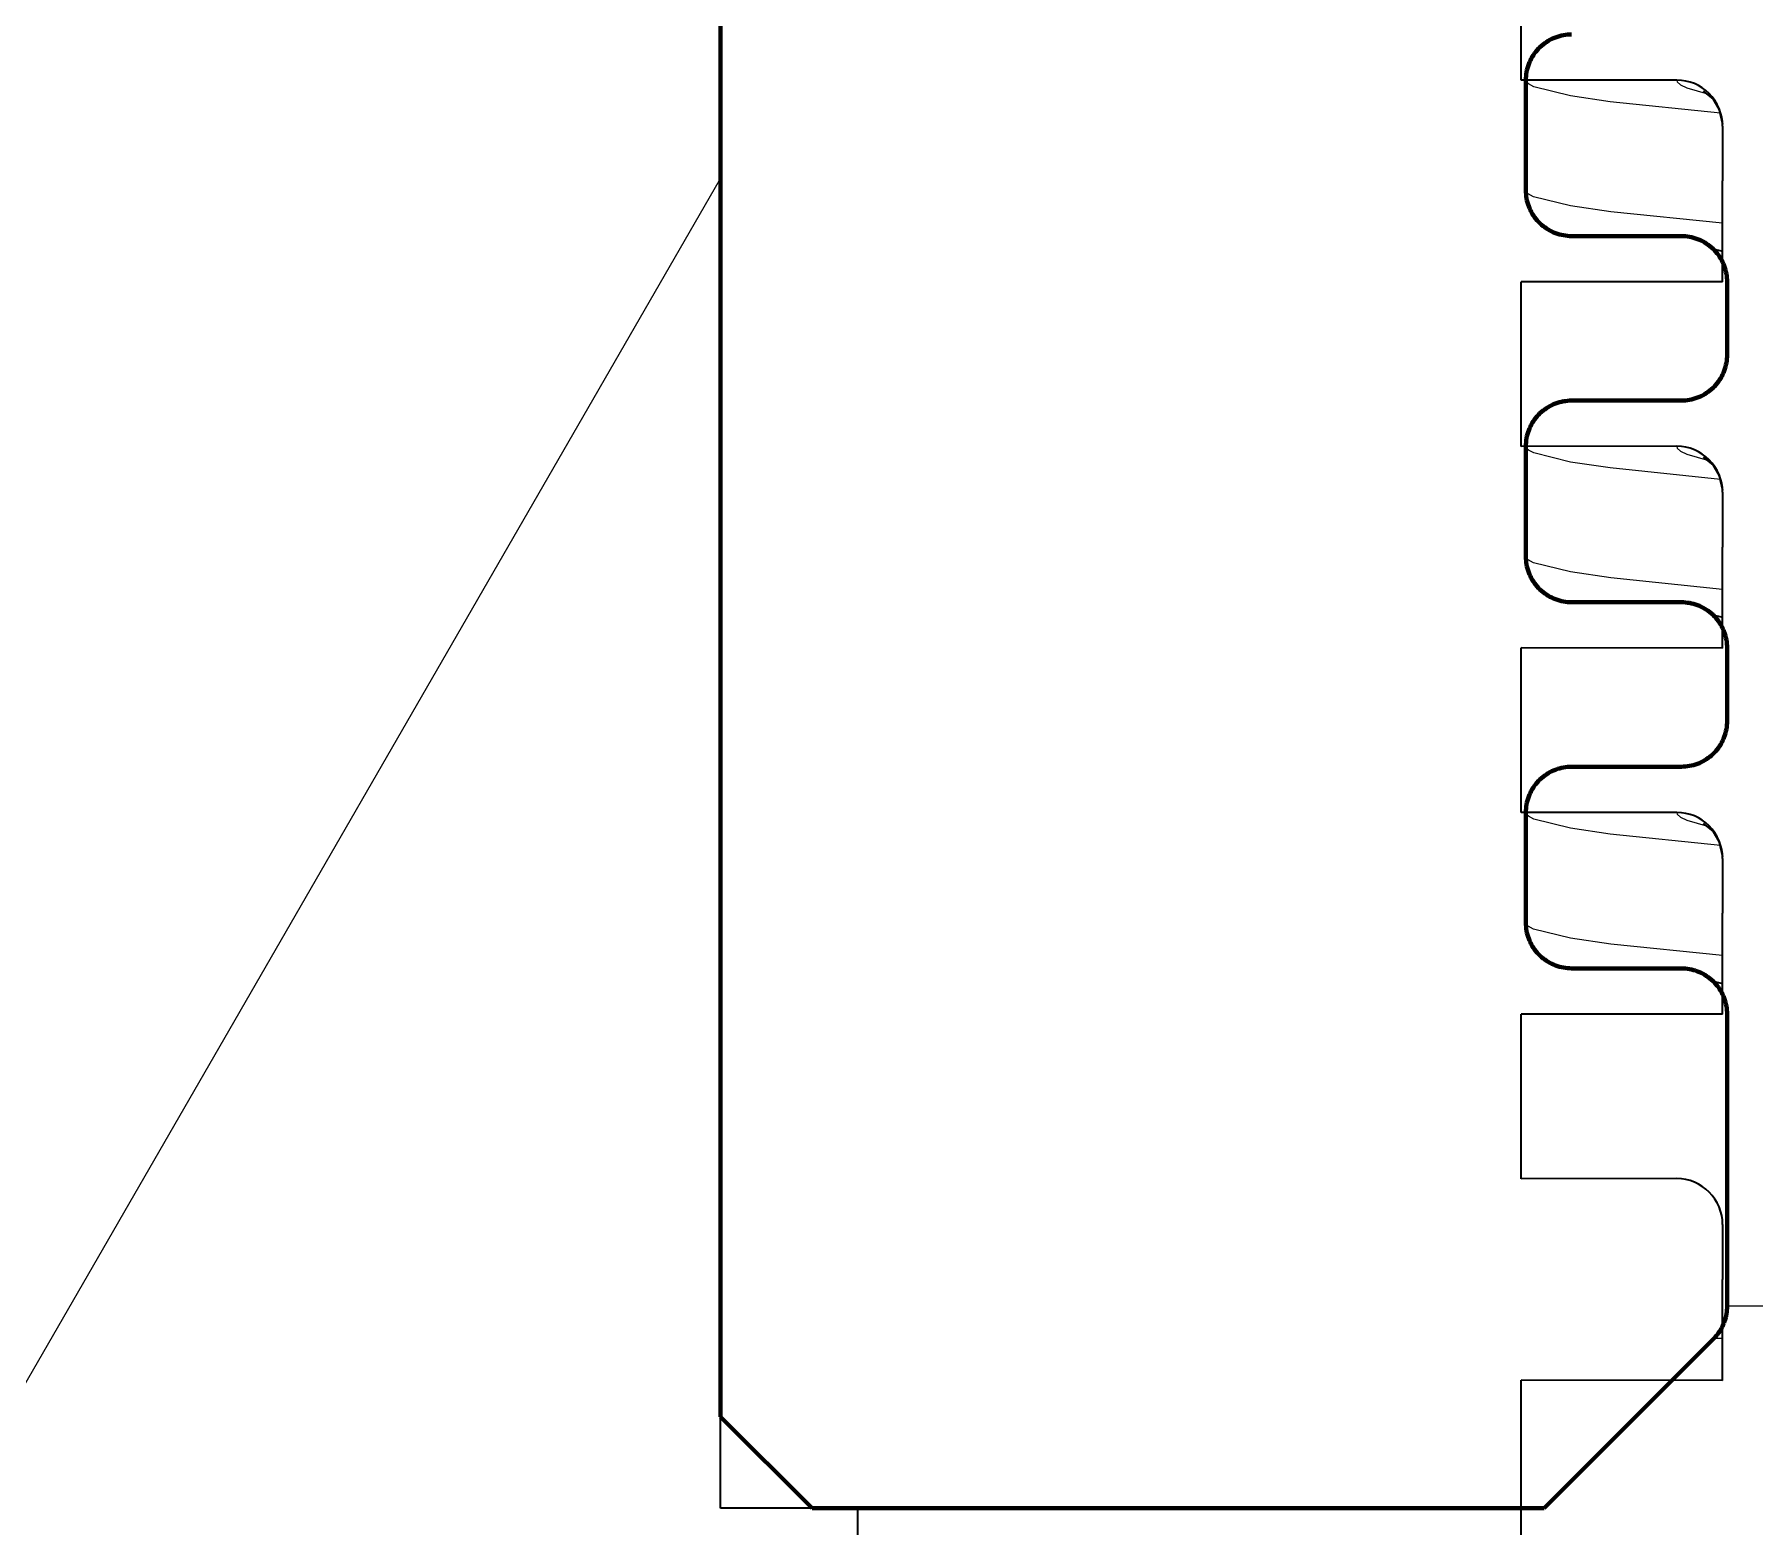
# Model space of a CAD drawing. Extents: x 0 to 420, y 0 to 297.
# Drawn here: x 160.683 to 164.443, y 242.961 to 246.221 of the extents above; entities that cross this region are included whole.
import ezdxf

# ---------------------------------------------------------------- set-up
doc = ezdxf.new("R2010")
doc.units = 0

msp = doc.modelspace()

# ---------------------------------------------------------------- linework, layer by layer
at = {"color": 7, "lineweight": 35, "ltscale": 0.145}
msp.add_line((162.1834, 243.001), (162.1834, 248.801), dxfattribs=at)
at = {"color": 7, "lineweight": 35, "ltscale": 0.135}
msp.add_line((162.1834, 243.201), (162.1834, 248.601), dxfattribs=at)
at = {"color": 7, "lineweight": 140, "ltscale": 0.135}
msp.add_line((162.1834, 243.201), (162.1834, 248.601), dxfattribs=at)
at = {"color": 7, "lineweight": 35, "ltscale": 0.008988}
for p, q in [((163.9334, 246.1212), (163.9334, 246.4807)), ((163.9334, 245.3212), (163.9334, 245.6807)), ((163.9334, 242.9212), (163.9334, 243.2807))]:
    msp.add_line(p, q, dxfattribs=at)
at = {"color": 7, "lineweight": 140, "ltscale": 0.000112291}
for p, q in [((163.9921, 246.207), (163.9883, 246.2046)), ((163.9883, 245.7973), (163.9921, 245.7949)), ((164.3348, 245.7664), (164.3386, 245.764)), ((163.9921, 245.407), (163.9883, 245.4046)), ((163.9883, 244.9973), (163.9921, 244.9949)), ((164.3348, 244.9664), (164.3386, 244.964)), ((164.3386, 244.6379), (164.3348, 244.6355)), ((163.9921, 244.607), (163.9883, 244.6046)), ((163.9883, 244.1973), (163.9921, 244.1949))]:
    msp.add_line(p, q, dxfattribs=at)
at = {"color": 7, "lineweight": 140, "ltscale": 0.000112233}
for p, q in [((163.996, 246.2092), (163.9921, 246.207)), ((163.9576, 246.1724), (163.9554, 246.1685)), ((163.9554, 245.8334), (163.9576, 245.8295)), ((164.3693, 245.7318), (164.3715, 245.7279)), ((164.3715, 245.474), (164.3693, 245.4701)), ((164.3348, 245.4355), (164.3309, 245.4333)), ((163.996, 245.4092), (163.9921, 245.407)), ((163.9576, 245.3724), (163.9554, 245.3685)), ((163.9554, 245.0334), (163.9576, 245.0295)), ((163.9921, 244.9949), (163.996, 244.9927)), ((164.3693, 244.9318), (164.3715, 244.9279)), ((164.3715, 244.674), (164.3693, 244.6701)), ((163.996, 244.6092), (163.9921, 244.607)), ((163.9576, 244.5724), (163.9554, 244.5685)), ((163.9554, 244.2334), (163.9576, 244.2295)), ((163.9921, 244.1949), (163.996, 244.1927)), ((164.3309, 244.1687), (164.3348, 244.1664)), ((164.3693, 244.1318), (164.3715, 244.1279))]:
    msp.add_line(p, q, dxfattribs=at)
at = {"color": 7, "lineweight": 140, "ltscale": 0.000111919}
for p, q in [((164, 246.2113), (163.996, 246.2092)), ((163.996, 245.7927), (164, 245.7906)), ((164, 245.4113), (163.996, 245.4092)), ((163.996, 244.9927), (164, 244.9907)), ((164, 244.6113), (163.996, 244.6092)), ((163.996, 244.1927), (164, 244.1907))]:
    msp.add_line(p, q, dxfattribs=at)
at = {"color": 7, "lineweight": 140, "ltscale": 0.000112328}
for p, q in [((164.0041, 246.2131), (164, 246.2113)), ((164, 245.7906), (164.0041, 245.7888)), ((164.3228, 245.7726), (164.3269, 245.7707)), ((164.3269, 245.4312), (164.3228, 245.4294)), ((164.0041, 245.4131), (164, 245.4113)), ((164, 244.9907), (164.0041, 244.9888)), ((164.3228, 244.9726), (164.3269, 244.9707)), ((164.3269, 244.6312), (164.3228, 244.6294)), ((164.0041, 244.6131), (164, 244.6113)), ((164, 244.1907), (164.0041, 244.1888)), ((164.3228, 244.1726), (164.3269, 244.1707))]:
    msp.add_line(p, q, dxfattribs=at)
at = {"color": 7, "lineweight": 140, "ltscale": 0.000112631}
for p, q in [((164.0083, 246.2148), (164.0041, 246.2131)), ((164.0041, 245.7888), (164.0083, 245.7871)), ((164.3459, 245.7588), (164.3493, 245.7559)), ((164.3754, 245.7198), (164.3771, 245.7156)), ((164.0083, 245.4148), (164.0041, 245.4131)), ((164.0041, 244.9888), (164.0083, 244.9871)), ((164.0083, 244.6148), (164.0041, 244.6131)), ((164.0041, 244.1888), (164.0083, 244.1871))]:
    msp.add_line(p, q, dxfattribs=at)
at = {"color": 7, "lineweight": 140, "ltscale": 0.000111959}
for p, q in [((164.0125, 246.2163), (164.0083, 246.2148)), ((164.0083, 245.7871), (164.0125, 245.7856)), ((164.3771, 245.7156), (164.3786, 245.7114)), ((164.0125, 245.4163), (164.0083, 245.4148)), ((164.0083, 244.1871), (164.0125, 244.1856))]:
    msp.add_line(p, q, dxfattribs=at)
at = {"color": 7, "lineweight": 140, "ltscale": 0.000112355}
for p, q in [((164.0168, 246.2176), (164.0125, 246.2163)), ((163.9483, 246.152), (163.947, 246.1477)), ((164.0125, 245.7856), (164.0168, 245.7843)), ((164.0168, 245.4176), (164.0125, 245.4163)), ((164.3144, 245.4262), (164.3101, 245.4249)), ((163.9483, 245.352), (163.947, 245.3477)), ((164.3101, 244.977), (164.3144, 244.9757)), ((164.3144, 244.6262), (164.3101, 244.6249)), ((163.947, 244.2542), (163.9483, 244.2499)), ((164.0125, 244.1856), (164.0168, 244.1843)), ((164.3101, 244.177), (164.3144, 244.1757))]:
    msp.add_line(p, q, dxfattribs=at)
at = {"color": 7, "lineweight": 140, "ltscale": 0.000112504}
for p, q in [((164.0211, 246.2187), (164.0168, 246.2176)), ((164.0168, 245.7843), (164.0211, 245.7832))]:
    msp.add_line(p, q, dxfattribs=at)
at = {"color": 7, "lineweight": 140, "ltscale": 0.000112222}
msp.add_line((164.0255, 246.2196), (164.0211, 246.2187), dxfattribs=at)
at = {"color": 7, "lineweight": 140, "ltscale": 0.000112386}
for p, q in [((164.03, 246.2203), (164.0255, 246.2196)), ((163.981, 246.1993), (163.9776, 246.1964)), ((163.9846, 246.2021), (163.981, 246.1993)), ((163.945, 246.1389), (163.9443, 246.1345)), ((163.9776, 245.8055), (163.981, 245.8026)), ((163.981, 245.8026), (163.9846, 245.7999)), ((164.03, 245.4203), (164.0255, 245.4196)), ((164.3493, 245.4461), (164.3459, 245.4432)), ((163.9846, 245.4021), (163.981, 245.3993)), ((163.945, 245.3389), (163.9443, 245.3345)), ((163.9776, 245.0055), (163.981, 245.0026)), ((164.0255, 244.9823), (164.03, 244.9816)), ((164.3459, 244.9588), (164.3493, 244.9559)), ((164.3493, 244.6461), (164.3459, 244.6432)), ((163.981, 244.5993), (163.9776, 244.5965)), ((164.03, 244.6203), (164.0255, 244.6196)), ((163.9443, 244.2674), (163.945, 244.263)), ((163.981, 244.2026), (163.9846, 244.1999)), ((164.0255, 244.1823), (164.03, 244.1816)), ((164.3459, 244.1588), (164.3493, 244.1559))]:
    msp.add_line(p, q, dxfattribs=at)
at = {"color": 7, "lineweight": 140, "ltscale": 0.000112098}
for p, q in [((164.0344, 246.2208), (164.03, 246.2203)), ((163.9443, 246.1345), (163.9438, 246.1301)), ((164.3825, 245.6939), (164.383, 245.6895)), ((164.383, 245.5125), (164.3825, 245.508)), ((164.0344, 245.4208), (164.03, 245.4203)), ((163.9443, 245.3345), (163.9438, 245.33)), ((164.03, 244.9816), (164.0344, 244.9811)), ((164.3825, 244.8939), (164.383, 244.8895)), ((164.383, 244.7124), (164.3825, 244.708)), ((164.0344, 244.6208), (164.03, 244.6203)), ((163.9438, 244.2719), (163.9443, 244.2674)), ((164.03, 244.1816), (164.0344, 244.1811)), ((164.3825, 244.0939), (164.383, 244.0895))]:
    msp.add_line(p, q, dxfattribs=at)
at = {"color": 7, "lineweight": 140, "ltscale": 0.000112411}
for p, q in [((164.0389, 246.2211), (164.0344, 246.2208)), ((163.9599, 246.1762), (163.9576, 246.1724)), ((163.9438, 246.1301), (163.9435, 246.1256)), ((164.0344, 245.7811), (164.0389, 245.7808)), ((164.288, 245.7805), (164.2924, 245.7802)), ((164.383, 245.6895), (164.3833, 245.685)), ((164.3833, 245.5169), (164.383, 245.5125)), ((164.3693, 245.4701), (164.3669, 245.4663)), ((164.0389, 245.4211), (164.0344, 245.4208)), ((164.2924, 245.4217), (164.288, 245.4214)), ((163.9599, 245.3762), (163.9576, 245.3724)), ((163.9438, 245.33), (163.9435, 245.3256)), ((163.9576, 245.0295), (163.9599, 245.0257)), ((164.0344, 244.9811), (164.0389, 244.9808)), ((164.288, 244.9806), (164.2924, 244.9803)), ((164.383, 244.8895), (164.3833, 244.885)), ((164.3833, 244.7169), (164.383, 244.7124)), ((164.0389, 244.6211), (164.0344, 244.6208)), ((164.2924, 244.6217), (164.288, 244.6214)), ((163.9599, 244.5762), (163.9576, 244.5724)), ((163.9435, 244.2764), (163.9438, 244.2719)), ((163.9576, 244.2295), (163.9599, 244.2257)), ((164.0344, 244.1811), (164.0389, 244.1808)), ((164.288, 244.1806), (164.2924, 244.1803)), ((164.3669, 244.1356), (164.3693, 244.1318)), ((164.383, 244.0895), (164.3833, 244.085))]:
    msp.add_line(p, q, dxfattribs=at)
at = {"color": 7, "lineweight": 140, "ltscale": 0.000112184}
for p, q in [((164.0434, 246.2212), (164.0389, 246.2211)), ((164.0389, 245.7808), (164.0434, 245.7807)), ((164.2835, 245.7807), (164.288, 245.7805)), ((164.0434, 245.4212), (164.0389, 245.4211)), ((164.288, 245.4214), (164.2835, 245.4213)), ((164.0389, 244.9808), (164.0434, 244.9807)), ((164.0434, 244.6212), (164.0389, 244.6211)), ((164.0389, 244.1808), (164.0434, 244.1807)), ((164.2835, 244.1807), (164.288, 244.1806))]:
    msp.add_line(p, q, dxfattribs=at)
at = {"color": 7, "lineweight": 140, "ltscale": 0.000112258}
for p, q in [((163.9554, 246.1685), (163.9533, 246.1645)), ((163.9533, 245.8374), (163.9554, 245.8334)), ((164.3269, 245.7707), (164.3309, 245.7687)), ((164.3309, 245.4333), (164.3269, 245.4312)), ((163.9554, 245.3685), (163.9533, 245.3645)), ((163.9533, 245.0374), (163.9554, 245.0334)), ((164.3269, 244.9707), (164.3309, 244.9687)), ((164.3309, 244.6333), (164.3269, 244.6312)), ((163.9554, 244.5685), (163.9533, 244.5645)), ((163.9533, 244.2374), (163.9554, 244.2334)), ((164.3269, 244.1707), (164.3309, 244.1687))]:
    msp.add_line(p, q, dxfattribs=at)
at = {"color": 7, "lineweight": 140, "ltscale": 0.000111849}
for p, q in [((163.9625, 246.1799), (163.9599, 246.1762)), ((163.9625, 245.3799), (163.9599, 245.3762)), ((163.9599, 244.2257), (163.9625, 244.222))]:
    msp.add_line(p, q, dxfattribs=at)
at = {"color": 7, "lineweight": 140, "ltscale": 0.000112459}
for p, q in [((163.9652, 246.1835), (163.9625, 246.1799)), ((164.3617, 245.7429), (164.3644, 245.7393)), ((163.9652, 245.3835), (163.9625, 245.3799)), ((164.3617, 244.9429), (164.3644, 244.9393)), ((164.3644, 244.6626), (164.3617, 244.659)), ((163.9625, 244.222), (163.9652, 244.2185))]:
    msp.add_line(p, q, dxfattribs=at)
at = {"color": 7, "lineweight": 140, "ltscale": 0.000112142}
for p, q in [((163.9681, 246.1869), (163.9652, 246.1835)), ((164.3588, 245.7463), (164.3617, 245.7429)), ((164.3617, 245.459), (164.3588, 245.4556)), ((163.9681, 245.3869), (163.9652, 245.3835)), ((163.981, 245.3993), (163.9776, 245.3965)), ((163.9652, 245.0185), (163.9681, 245.015)), ((164.3588, 244.9463), (164.3617, 244.9429)), ((164.3617, 244.659), (164.3588, 244.6556)), ((163.9681, 244.5869), (163.9652, 244.5835)), ((163.9652, 244.2185), (163.9681, 244.215)), ((163.9776, 244.2055), (163.981, 244.2026)), ((164.3588, 244.1463), (164.3617, 244.1429))]:
    msp.add_line(p, q, dxfattribs=at)
at = {"color": 7, "lineweight": 140, "ltscale": 0.000112317}
for p, q in [((163.9711, 246.1902), (163.9681, 246.1869)), ((163.9681, 245.815), (163.9711, 245.8117)), ((163.9743, 245.8085), (163.9776, 245.8055)), ((164.3526, 245.4491), (164.3493, 245.4461)), ((163.9711, 245.3902), (163.9681, 245.3869)), ((163.9776, 245.3965), (163.9743, 245.3934)), ((163.9743, 245.0085), (163.9776, 245.0055)), ((164.3493, 244.9559), (164.3526, 244.9528)), ((164.3526, 244.6491), (164.3493, 244.6461)), ((163.9776, 244.5965), (163.9743, 244.5934)), ((163.9681, 244.215), (163.9711, 244.2117)), ((163.9743, 244.2085), (163.9776, 244.2055)), ((164.3493, 244.1559), (164.3526, 244.1528))]:
    msp.add_line(p, q, dxfattribs=at)
at = {"color": 7, "lineweight": 140, "ltscale": 0.000112213}
for p, q in [((163.9743, 246.1934), (163.9711, 246.1902)), ((163.9743, 245.3934), (163.9711, 245.3902)), ((163.9711, 244.2117), (163.9743, 244.2085))]:
    msp.add_line(p, q, dxfattribs=at)
at = {"color": 7, "lineweight": 140, "ltscale": 0.000112059}
for p, q in [((163.9776, 246.1964), (163.9743, 246.1934)), ((164.3493, 245.7559), (164.3526, 245.7528)), ((164.3558, 245.7496), (164.3588, 245.7463)), ((164.3558, 244.9496), (164.3588, 244.9463)), ((164.3588, 244.6556), (164.3558, 244.6523))]:
    msp.add_line(p, q, dxfattribs=at)
at = {"color": 7, "lineweight": 140, "ltscale": 0.00011238}
for p, q in [((163.9883, 246.2046), (163.9846, 246.2021)), ((164.3386, 245.764), (164.3423, 245.7615)), ((163.9883, 245.4046), (163.9846, 245.4021)), ((163.9846, 244.9999), (163.9883, 244.9973)), ((163.9883, 244.6046), (163.9846, 244.6021)), ((163.9846, 244.1999), (163.9883, 244.1973))]:
    msp.add_line(p, q, dxfattribs=at)
at = {"color": 7, "lineweight": 140, "ltscale": 0.000112145}
for p, q in [((163.9459, 246.1433), (163.945, 246.1389)), ((164.0211, 245.7832), (164.0255, 245.7823)), ((164.3809, 245.7028), (164.3818, 245.6984)), ((164.3818, 245.5036), (164.3809, 245.4992)), ((164.0255, 245.4196), (164.0211, 245.4187)), ((163.9459, 245.3433), (163.945, 245.3389)), ((163.945, 245.063), (163.9459, 245.0586)), ((164.0211, 244.9832), (164.0255, 244.9823)), ((164.3809, 244.9028), (164.3818, 244.8984)), ((164.3818, 244.7036), (164.3809, 244.6992)), ((164.0255, 244.6196), (164.0211, 244.6187)), ((163.9459, 244.5433), (163.945, 244.5389)), ((163.945, 244.263), (163.9459, 244.2586)), ((164.0211, 244.1832), (164.0255, 244.1823)), ((164.3809, 244.1028), (164.3818, 244.0984))]:
    msp.add_line(p, q, dxfattribs=at)
at = {"color": 7, "lineweight": 140, "ltscale": 0.000112042}
for p, q in [((163.947, 246.1477), (163.9459, 246.1433)), ((163.9459, 245.8586), (163.947, 245.8542)), ((164.3799, 245.7071), (164.3809, 245.7028)), ((163.947, 245.3477), (163.9459, 245.3433)), ((164.3799, 244.9071), (164.3809, 244.9028)), ((164.3809, 244.6992), (164.3799, 244.6948)), ((163.9459, 244.2586), (163.947, 244.2542))]:
    msp.add_line(p, q, dxfattribs=at)
at = {"color": 7, "lineweight": 140, "ltscale": 0.000112319}
for p, q in [((163.9498, 246.1562), (163.9483, 246.152)), ((163.9483, 245.8499), (163.9498, 245.8457)), ((164.3144, 245.7757), (164.3186, 245.7742)), ((164.3786, 245.4905), (164.3771, 245.4863)), ((163.9498, 245.3562), (163.9483, 245.352)), ((163.9483, 245.0499), (163.9498, 245.0457)), ((164.3771, 244.9156), (164.3786, 244.9114)), ((164.3786, 244.6905), (164.3771, 244.6863)), ((163.9498, 244.5562), (163.9483, 244.552)), ((163.9483, 244.2499), (163.9498, 244.2457)), ((164.3771, 244.1156), (164.3786, 244.1114))]:
    msp.add_line(p, q, dxfattribs=at)
at = {"color": 7, "lineweight": 140, "ltscale": 0.000112135}
for p, q in [((163.9515, 246.1604), (163.9498, 246.1562)), ((164.3058, 245.7781), (164.3101, 245.777)), ((164.3101, 245.4249), (164.3058, 245.4238)), ((163.9515, 245.3604), (163.9498, 245.3562)), ((163.9498, 245.0457), (163.9515, 245.0415)), ((164.3058, 244.9781), (164.3101, 244.977)), ((164.3101, 244.6249), (164.3058, 244.6238)), ((163.9515, 244.5604), (163.9498, 244.5562)), ((163.9498, 244.2457), (163.9515, 244.2415)), ((164.3058, 244.1781), (164.3101, 244.177))]:
    msp.add_line(p, q, dxfattribs=at)
at = {"color": 7, "lineweight": 140, "ltscale": 0.000112171}
for p, q in [((163.9533, 246.1645), (163.9515, 246.1604)), ((163.9515, 245.8415), (163.9533, 245.8374)), ((164.3736, 245.7239), (164.3754, 245.7198)), ((164.3754, 245.4821), (164.3736, 245.478)), ((163.9533, 245.3645), (163.9515, 245.3604)), ((163.9515, 245.0415), (163.9533, 245.0374)), ((164.3736, 244.9239), (164.3754, 244.9198)), ((164.3754, 244.6821), (164.3736, 244.678)), ((163.9533, 244.5645), (163.9515, 244.5604)), ((163.9515, 244.2415), (163.9533, 244.2374)), ((164.3736, 244.1239), (164.3754, 244.1198))]:
    msp.add_line(p, q, dxfattribs=at)
at = {"color": 7, "lineweight": 35, "ltscale": 0.0085}
for p, q in [((164.2734, 246.1213), (163.9334, 246.1212)), ((164.2734, 245.3213), (163.9334, 245.3212)), ((164.2734, 244.5213), (163.9334, 244.5212)), ((164.2734, 243.7213), (163.9334, 243.7212))]:
    msp.add_line(p, q, dxfattribs=at)
at = {"color": 7, "lineweight": 140, "ltscale": 0.000111794}
for p, q in [((163.9435, 246.1256), (163.9434, 246.1211)), ((164.3834, 245.5214), (164.3833, 245.5169)), ((163.9435, 245.3256), (163.9434, 245.3211)), ((164.3833, 244.885), (164.3834, 244.8805)), ((164.3834, 244.7214), (164.3833, 244.7169)), ((163.9434, 244.2808), (163.9435, 244.2764)), ((164.3833, 244.085), (164.3834, 244.0805))]:
    msp.add_line(p, q, dxfattribs=at)
at = {"color": 7, "lineweight": 35, "ltscale": 0.003003}
for p, q in [((163.9434, 246.1211), (163.9434, 246.001)), ((163.9434, 245.8808), (163.9434, 246.001)), ((163.9434, 245.3211), (163.9434, 245.201)), ((163.9434, 245.0808), (163.9434, 245.201)), ((163.9434, 244.5211), (163.9434, 244.401)), ((163.9434, 244.2808), (163.9434, 244.401))]:
    msp.add_line(p, q, dxfattribs=at)
at = {"color": 7, "lineweight": 13, "ltscale": 8.01086e-06}
for p, q in [((163.9434, 246.1208), (163.9434, 246.1211)), ((163.9434, 245.3208), (163.9434, 245.3211))]:
    msp.add_line(p, q, dxfattribs=at)
at = {"color": 7, "lineweight": 140, "ltscale": 0.000429153}
for p, q in [((163.9434, 246.1211), (163.9434, 246.1039)), ((163.9434, 246.1039), (163.9434, 246.0868)), ((163.9434, 246.0696), (163.9434, 246.0524)), ((163.9434, 246.0524), (163.9434, 246.0353)), ((163.9434, 246.0181), (163.9434, 246.001)), ((163.9434, 246.001), (163.9434, 245.9838)), ((163.9434, 245.9666), (163.9434, 245.9495)), ((163.9434, 245.9323), (163.9434, 245.9152)), ((163.9434, 245.898), (163.9434, 245.8808)), ((163.9434, 245.3211), (163.9434, 245.3039)), ((163.9434, 245.2868), (163.9434, 245.2696)), ((163.9434, 245.2696), (163.9434, 245.2524)), ((163.9434, 245.2353), (163.9434, 245.2181)), ((163.9434, 245.2181), (163.9434, 245.201)), ((163.9434, 245.1838), (163.9434, 245.1666)), ((163.9434, 245.1666), (163.9434, 245.1495)), ((163.9434, 245.1323), (163.9434, 245.1152)), ((163.9434, 245.098), (163.9434, 245.0808)), ((163.9434, 244.5211), (163.9434, 244.5039)), ((163.9434, 244.4868), (163.9434, 244.4696)), ((163.9434, 244.4525), (163.9434, 244.4353)), ((163.9434, 244.4353), (163.9434, 244.4181)), ((163.9434, 244.401), (163.9434, 244.3838)), ((163.9434, 244.3838), (163.9434, 244.3666)), ((163.9434, 244.3495), (163.9434, 244.3323)), ((163.9434, 244.3323), (163.9434, 244.3152)), ((163.9434, 244.298), (163.9434, 244.2808))]:
    msp.add_line(p, q, dxfattribs=at)
at = {"color": 7, "lineweight": 13, "ltscale": 1.33569e-05}
for p, q in [((164.2734, 246.1213), (164.2734, 246.1207)), ((164.2734, 245.3213), (164.2734, 245.3207))]:
    msp.add_line(p, q, dxfattribs=at)
at = {"color": 7, "lineweight": 140, "ltscale": 0.000428772}
for p, q in [((163.9434, 246.0868), (163.9434, 246.0696)), ((163.9434, 246.0353), (163.9434, 246.0181)), ((163.9434, 245.9838), (163.9434, 245.9666)), ((163.9434, 245.9495), (163.9434, 245.9323)), ((163.9434, 245.9152), (163.9434, 245.898)), ((163.9434, 245.3039), (163.9434, 245.2868)), ((163.9434, 245.2524), (163.9434, 245.2353)), ((163.9434, 245.201), (163.9434, 245.1838)), ((163.9434, 245.1495), (163.9434, 245.1323)), ((163.9434, 245.1152), (163.9434, 245.098)), ((163.9434, 244.5039), (163.9434, 244.4868)), ((163.9434, 244.4696), (163.9434, 244.4525)), ((163.9434, 244.4181), (163.9434, 244.401)), ((163.9434, 244.3666), (163.9434, 244.3495)), ((163.9434, 244.3152), (163.9434, 244.298))]:
    msp.add_line(p, q, dxfattribs=at)
at = {"color": 7, "lineweight": 35, "ltscale": 1.64209e-05}
for p, q in [((164.3734, 246.0247), (164.3733, 246.0254)), ((164.3734, 244.4247), (164.3733, 244.4254))]:
    msp.add_line(p, q, dxfattribs=at)
at = {"color": 7, "lineweight": 35, "ltscale": 8.96584e-05}
for p, q in [((164.3734, 246.0211), (164.3734, 246.0247)), ((164.3734, 244.4211), (164.3734, 244.4247))]:
    msp.add_line(p, q, dxfattribs=at)
at = {"color": 7, "lineweight": 35, "ltscale": 0.003004}
for p, q in [((164.3734, 246.0211), (164.3734, 245.901)), ((164.3734, 245.2211), (164.3734, 245.101)), ((164.3734, 244.4211), (164.3734, 244.301)), ((164.3734, 243.6211), (164.3734, 243.501))]:
    msp.add_line(p, q, dxfattribs=at)
at = {"color": 7, "lineweight": 13, "ltscale": 0.126339}
msp.add_line((159.6567, 241.5302), (162.1834, 245.9067), dxfattribs=at)
at = {"color": 7, "lineweight": 140, "ltscale": 0.000112175}
for p, q in [((163.9434, 245.8808), (163.9435, 245.8764)), ((164.3833, 245.685), (164.3834, 245.6805)), ((163.9434, 245.0808), (163.9435, 245.0764)), ((164.2835, 244.9807), (164.288, 244.9806)), ((164.288, 244.6214), (164.2835, 244.6213)), ((163.9435, 244.5256), (163.9434, 244.5211))]:
    msp.add_line(p, q, dxfattribs=at)
at = {"color": 7, "lineweight": 140, "ltscale": 0.000112031}
for p, q in [((163.9435, 245.8764), (163.9438, 245.8719)), ((163.9435, 245.0764), (163.9438, 245.0719)), ((163.9438, 244.53), (163.9435, 244.5256))]:
    msp.add_line(p, q, dxfattribs=at)
at = {"color": 7, "lineweight": 140, "ltscale": 0.000112477}
for p, q in [((163.9438, 245.8719), (163.9443, 245.8674)), ((164.2924, 245.7802), (164.2969, 245.7797)), ((164.2969, 245.4222), (164.2924, 245.4217)), ((163.9438, 245.0719), (163.9443, 245.0674)), ((163.9443, 244.5345), (163.9438, 244.53)), ((164.2924, 244.1803), (164.2969, 244.1797))]:
    msp.add_line(p, q, dxfattribs=at)
at = {"color": 7, "lineweight": 140, "ltscale": 0.000112009}
for p, q in [((163.9443, 245.8674), (163.945, 245.863)), ((164.2969, 245.7797), (164.3013, 245.779)), ((164.3818, 245.6984), (164.3825, 245.6939)), ((164.3825, 245.508), (164.3818, 245.5036)), ((164.3013, 245.4229), (164.2969, 245.4222)), ((163.9443, 245.0674), (163.945, 245.063)), ((164.2969, 244.9797), (164.3013, 244.979)), ((164.3818, 244.8984), (164.3825, 244.8939)), ((164.3825, 244.708), (164.3818, 244.7036)), ((164.3013, 244.6229), (164.2969, 244.6222)), ((163.945, 244.5389), (163.9443, 244.5345)), ((164.2969, 244.1797), (164.3013, 244.179)), ((164.3818, 244.0984), (164.3825, 244.0939))]:
    msp.add_line(p, q, dxfattribs=at)
at = {"color": 7, "lineweight": 35, "ltscale": 0.005508}
for p, q in [((164.3734, 245.6806), (164.3734, 245.901)), ((164.3734, 244.8806), (164.3734, 245.101)), ((164.3734, 244.0806), (164.3734, 244.301)), ((164.3734, 243.2806), (164.3734, 243.501))]:
    msp.add_line(p, q, dxfattribs=at)
at = {"color": 7, "lineweight": 140, "ltscale": 0.000112519}
for p, q in [((163.945, 245.863), (163.9459, 245.8586)), ((164.3013, 245.779), (164.3058, 245.7781)), ((164.3013, 244.979), (164.3058, 244.9781)), ((164.3058, 244.6238), (164.3013, 244.6229))]:
    msp.add_line(p, q, dxfattribs=at)
at = {"color": 7, "lineweight": 140, "ltscale": 0.00011199}
for p, q in [((163.947, 245.8542), (163.9483, 245.8499)), ((163.947, 245.0542), (163.9483, 245.0499)), ((163.9483, 244.552), (163.947, 244.5477))]:
    msp.add_line(p, q, dxfattribs=at)
at = {"color": 7, "lineweight": 140, "ltscale": 0.00011249}
msp.add_line((163.9498, 245.8457), (163.9515, 245.8415), dxfattribs=at)
at = {"color": 7, "lineweight": 140, "ltscale": 0.000112088}
for p, q in [((163.9576, 245.8295), (163.9599, 245.8257)), ((164.3669, 245.7356), (164.3693, 245.7318)), ((164.3669, 244.9356), (164.3693, 244.9318)), ((164.3693, 244.6701), (164.3669, 244.6663))]:
    msp.add_line(p, q, dxfattribs=at)
at = {"color": 7, "lineweight": 140, "ltscale": 0.000112163}
for p, q in [((163.9599, 245.8257), (163.9625, 245.822)), ((163.9846, 245.7999), (163.9883, 245.7973)), ((164.3644, 245.7393), (164.3669, 245.7356)), ((164.3669, 245.4663), (164.3644, 245.4626)), ((164.3423, 245.4404), (164.3386, 245.4379)), ((163.9599, 245.0257), (163.9625, 245.022)), ((164.3386, 244.964), (164.3423, 244.9615)), ((164.3644, 244.9393), (164.3669, 244.9356)), ((164.3669, 244.6663), (164.3644, 244.6626)), ((164.3423, 244.6404), (164.3386, 244.6379)), ((163.9625, 244.5799), (163.9599, 244.5762)), ((164.3386, 244.164), (164.3423, 244.1615)), ((164.3644, 244.1393), (164.3669, 244.1356))]:
    msp.add_line(p, q, dxfattribs=at)
at = {"color": 7, "lineweight": 140, "ltscale": 0.000112155}
for p, q in [((163.9625, 245.822), (163.9652, 245.8185)), ((164.3644, 245.4626), (164.3617, 245.459)), ((163.9625, 245.022), (163.9652, 245.0185)), ((163.981, 245.0026), (163.9846, 244.9999)), ((163.9846, 244.6021), (163.981, 244.5993)), ((163.9652, 244.5835), (163.9625, 244.5799)), ((164.3617, 244.1429), (164.3644, 244.1393))]:
    msp.add_line(p, q, dxfattribs=at)
at = {"color": 7, "lineweight": 140, "ltscale": 0.000112435}
msp.add_line((163.9652, 245.8185), (163.9681, 245.815), dxfattribs=at)
at = {"color": 7, "lineweight": 140, "ltscale": 0.000111942}
for p, q in [((163.9711, 245.8117), (163.9743, 245.8085)), ((163.9711, 245.0117), (163.9743, 245.0085)), ((163.9743, 244.5934), (163.9711, 244.5902))]:
    msp.add_line(p, q, dxfattribs=at)
at = {"color": 7, "lineweight": 140, "ltscale": 0.000112422}
for p, q in [((163.9921, 245.7949), (163.996, 245.7927)), ((164.3309, 245.7687), (164.3348, 245.7664)), ((164.3309, 244.9687), (164.3348, 244.9664)), ((164.3348, 244.6355), (164.3309, 244.6333))]:
    msp.add_line(p, q, dxfattribs=at)
at = {"color": 7, "lineweight": 140, "ltscale": 0.000112446}
msp.add_line((164.0255, 245.7823), (164.03, 245.7816), dxfattribs=at)
at = {"color": 7, "lineweight": 140, "ltscale": 0.000112056}
msp.add_line((164.03, 245.7816), (164.0344, 245.7811), dxfattribs=at)
at = {"color": 7, "lineweight": 35, "ltscale": 0.006002}
for p, q in [((164.2835, 245.7807), (164.0434, 245.7807)), ((164.2835, 245.4213), (164.0434, 245.4212)), ((164.2835, 244.9807), (164.0434, 244.9807)), ((164.2835, 244.6213), (164.0434, 244.6212)), ((164.2835, 244.1807), (164.0434, 244.1807))]:
    msp.add_line(p, q, dxfattribs=at)
at = {"color": 7, "lineweight": 140, "ltscale": 0.001}
for p, q in [((164.0434, 245.7807), (164.0834, 245.7807)), ((164.0834, 245.7807), (164.1234, 245.7807)), ((164.1234, 245.7807), (164.1634, 245.7807)), ((164.1634, 245.7807), (164.2034, 245.7807)), ((164.2435, 245.7807), (164.2835, 245.7807)), ((164.0834, 245.4212), (164.0434, 245.4212)), ((164.1234, 245.4212), (164.0834, 245.4212)), ((164.1634, 245.4212), (164.1234, 245.4212)), ((164.2034, 245.4212), (164.1634, 245.4212)), ((164.2835, 245.4213), (164.2435, 245.4213)), ((164.0434, 244.9807), (164.0834, 244.9807)), ((164.0834, 244.9807), (164.1234, 244.9807)), ((164.1234, 244.9807), (164.1634, 244.9807)), ((164.1634, 244.9807), (164.2034, 244.9807)), ((164.2435, 244.9807), (164.2835, 244.9807)), ((164.0834, 244.6212), (164.0434, 244.6212)), ((164.1234, 244.6212), (164.0834, 244.6212)), ((164.1634, 244.6212), (164.1234, 244.6212)), ((164.2034, 244.6212), (164.1634, 244.6212)), ((164.2835, 244.6213), (164.2435, 244.6213)), ((164.0434, 244.1807), (164.0834, 244.1807)), ((164.0834, 244.1807), (164.1234, 244.1807)), ((164.1234, 244.1807), (164.1634, 244.1807)), ((164.1634, 244.1807), (164.2034, 244.1807)), ((164.2435, 244.1807), (164.2835, 244.1807))]:
    msp.add_line(p, q, dxfattribs=at)
at = {"color": 7, "lineweight": 140, "ltscale": 0.001001}
for p, q in [((164.2034, 245.7807), (164.2435, 245.7807)), ((164.2435, 245.4213), (164.2034, 245.4212)), ((164.2034, 244.9807), (164.2435, 244.9807)), ((164.2435, 244.6213), (164.2034, 244.6212)), ((164.2034, 244.1807), (164.2435, 244.1807))]:
    msp.add_line(p, q, dxfattribs=at)
at = {"color": 7, "lineweight": 140, "ltscale": 0.000112466}
msp.add_line((164.3101, 245.777), (164.3144, 245.7757), dxfattribs=at)
at = {"color": 7, "lineweight": 140, "ltscale": 0.000112277}
for p, q in [((164.3186, 245.7742), (164.3228, 245.7726)), ((164.3771, 245.4863), (164.3754, 245.4821)), ((164.3228, 245.4294), (164.3186, 245.4277)), ((164.3186, 244.9742), (164.3228, 244.9726)), ((164.3754, 244.9198), (164.3771, 244.9156)), ((164.3771, 244.6863), (164.3754, 244.6821)), ((164.3228, 244.6294), (164.3186, 244.6277)), ((164.3186, 244.1742), (164.3228, 244.1726)), ((164.3754, 244.1198), (164.3771, 244.1156))]:
    msp.add_line(p, q, dxfattribs=at)
at = {"color": 7, "lineweight": 140, "ltscale": 0.000111851}
msp.add_line((164.3423, 245.7615), (164.3459, 245.7588), dxfattribs=at)
at = {"color": 7, "lineweight": 35, "ltscale": 0.000542352}
msp.add_line((164.3525, 245.7529), (164.3736, 245.7477), dxfattribs=at)
at = {"color": 7, "lineweight": 140, "ltscale": 0.000112482}
for p, q in [((164.3526, 245.7528), (164.3558, 245.7496)), ((164.3526, 244.9528), (164.3558, 244.9496)), ((164.3558, 244.6523), (164.3526, 244.6491))]:
    msp.add_line(p, q, dxfattribs=at)
at = {"color": 7, "lineweight": 140, "ltscale": 0.000112085}
for p, q in [((164.3715, 245.7279), (164.3736, 245.7239)), ((164.3736, 245.478), (164.3715, 245.474)), ((164.0083, 244.9871), (164.0125, 244.9856)), ((164.3715, 244.9279), (164.3736, 244.9239)), ((164.3736, 244.678), (164.3715, 244.674)), ((164.0125, 244.6163), (164.0083, 244.6148)), ((164.3715, 244.1279), (164.3736, 244.1239))]:
    msp.add_line(p, q, dxfattribs=at)
at = {"color": 7, "lineweight": 35, "ltscale": 0.010999}
for p, q in [((164.3734, 245.6806), (163.9334, 245.6807)), ((164.3734, 244.8806), (163.9334, 244.8807)), ((164.3734, 244.0806), (163.9334, 244.0807)), ((164.3734, 243.2806), (163.9334, 243.2807))]:
    msp.add_line(p, q, dxfattribs=at)
at = {"color": 7, "lineweight": 140, "ltscale": 0.000112245}
for p, q in [((164.3786, 245.7114), (164.3799, 245.7071)), ((164.0125, 244.9856), (164.0168, 244.9843)), ((164.3786, 244.9114), (164.3799, 244.9071)), ((164.3799, 244.6948), (164.3786, 244.6905)), ((164.0168, 244.6176), (164.0125, 244.6163))]:
    msp.add_line(p, q, dxfattribs=at)
at = {"color": 7, "lineweight": 35, "ltscale": 0.003978}
for p, q in [((164.3834, 245.5214), (164.3834, 245.6805)), ((164.3834, 244.7214), (164.3834, 244.8805))]:
    msp.add_line(p, q, dxfattribs=at)
at = {"color": 7, "lineweight": 140, "ltscale": 0.003978}
for p, q in [((164.3834, 245.6805), (164.3834, 245.5214)), ((164.3834, 244.8805), (164.3834, 244.7214))]:
    msp.add_line(p, q, dxfattribs=at)
at = {"color": 7, "lineweight": 140, "ltscale": 0.00011188}
for p, q in [((164.3799, 245.4948), (164.3786, 245.4905)), ((164.3786, 244.1114), (164.3799, 244.1071))]:
    msp.add_line(p, q, dxfattribs=at)
at = {"color": 7, "lineweight": 140, "ltscale": 0.000112412}
for p, q in [((164.3809, 245.4992), (164.3799, 245.4948)), ((163.9459, 245.0586), (163.947, 245.0542)), ((163.947, 244.5477), (163.9459, 244.5433)), ((164.3799, 244.1071), (164.3809, 244.1028))]:
    msp.add_line(p, q, dxfattribs=at)
at = {"color": 7, "lineweight": 140, "ltscale": 0.000112341}
for p, q in [((164.3588, 245.4556), (164.3558, 245.4523)), ((164.3558, 244.1497), (164.3588, 244.1463))]:
    msp.add_line(p, q, dxfattribs=at)
at = {"color": 7, "lineweight": 140, "ltscale": 0.000112598}
for p, q in [((164.0211, 245.4187), (164.0168, 245.4176)), ((163.9681, 245.015), (163.9711, 245.0117)), ((164.0168, 244.9843), (164.0211, 244.9832)), ((163.9711, 244.5902), (163.9681, 244.5869)), ((164.0211, 244.6187), (164.0168, 244.6176)), ((164.0168, 244.1843), (164.0211, 244.1832))]:
    msp.add_line(p, q, dxfattribs=at)
at = {"color": 7, "lineweight": 140, "ltscale": 0.000112596}
for p, q in [((164.3058, 245.4238), (164.3013, 245.4229)), ((164.3013, 244.179), (164.3058, 244.1781))]:
    msp.add_line(p, q, dxfattribs=at)
at = {"color": 7, "lineweight": 140, "ltscale": 0.000112445}
for p, q in [((164.3186, 245.4277), (164.3144, 245.4262)), ((164.3144, 244.9757), (164.3186, 244.9742)), ((164.3186, 244.6277), (164.3144, 244.6262)), ((164.3144, 244.1757), (164.3186, 244.1742))]:
    msp.add_line(p, q, dxfattribs=at)
at = {"color": 7, "lineweight": 140, "ltscale": 0.000112495}
for p, q in [((164.3386, 245.4379), (164.3348, 245.4355)), ((164.3348, 244.1664), (164.3386, 244.164))]:
    msp.add_line(p, q, dxfattribs=at)
at = {"color": 7, "lineweight": 140, "ltscale": 0.000112083}
for p, q in [((164.3459, 245.4432), (164.3423, 245.4404)), ((164.3423, 244.9615), (164.3459, 244.9588)), ((164.3459, 244.6432), (164.3423, 244.6404)), ((164.3423, 244.1615), (164.3459, 244.1588))]:
    msp.add_line(p, q, dxfattribs=at)
at = {"color": 7, "lineweight": 140, "ltscale": 0.000112212}
for p, q in [((164.3558, 245.4523), (164.3526, 245.4491)), ((164.3526, 244.1528), (164.3558, 244.1497))]:
    msp.add_line(p, q, dxfattribs=at)
at = {"color": 7, "lineweight": 35, "ltscale": 1.60399e-05}
msp.add_line((164.3734, 245.2247), (164.3733, 245.2254), dxfattribs=at)
at = {"color": 7, "lineweight": 35, "ltscale": 9.00398e-05}
msp.add_line((164.3734, 245.2211), (164.3734, 245.2247), dxfattribs=at)
at = {"color": 7, "lineweight": 140, "ltscale": 0.000112521}
for p, q in [((164.2924, 244.9803), (164.2969, 244.9797)), ((164.2969, 244.6222), (164.2924, 244.6217))]:
    msp.add_line(p, q, dxfattribs=at)
at = {"color": 7, "lineweight": 35, "ltscale": 0.00054226}
for p, q in [((164.3525, 244.9529), (164.3736, 244.9477)), ((164.3525, 244.1529), (164.3736, 244.1477))]:
    msp.add_line(p, q, dxfattribs=at)
at = {"color": 7, "lineweight": 35, "ltscale": 0.008989}
for p, q in [((163.9334, 244.5212), (163.9334, 244.8807)), ((163.9334, 243.7212), (163.9334, 244.0807))]:
    msp.add_line(p, q, dxfattribs=at)
at = {"color": 7, "lineweight": 13, "ltscale": 7.62939e-06}
msp.add_line((163.9434, 244.5208), (163.9434, 244.5211), dxfattribs=at)
at = {"color": 7, "lineweight": 13, "ltscale": 1.37382e-05}
msp.add_line((164.2734, 244.5213), (164.2734, 244.5207), dxfattribs=at)
at = {"color": 7, "lineweight": 35, "ltscale": 0.015953}
msp.add_line((164.3834, 243.4424), (164.3834, 244.0805), dxfattribs=at)
at = {"color": 7, "lineweight": 140, "ltscale": 0.015953}
msp.add_line((164.3834, 244.0805), (164.3834, 243.4424), dxfattribs=at)
at = {"color": 7, "lineweight": 140, "ltscale": 0.000103248}
msp.add_line((164.3821, 243.4259), (164.3813, 243.4219), dxfattribs=at)
at = {"color": 7, "lineweight": 140, "ltscale": 0.000103311}
msp.add_line((164.3827, 243.43), (164.3821, 243.4259), dxfattribs=at)
at = {"color": 7, "lineweight": 140, "ltscale": 0.000103549}
msp.add_line((164.3831, 243.4341), (164.3827, 243.43), dxfattribs=at)
at = {"color": 7, "lineweight": 140, "ltscale": 0.000103201}
msp.add_line((164.3834, 243.4383), (164.3831, 243.4341), dxfattribs=at)
at = {"color": 7, "lineweight": 13, "ltscale": 0.115}
msp.add_line((168.9834, 243.4424), (164.3834, 243.4424), dxfattribs=at)
at = {"color": 7, "lineweight": 140, "ltscale": 0.000103014}
msp.add_line((164.3834, 243.4424), (164.3834, 243.4383), dxfattribs=at)
at = {"color": 7, "lineweight": 140, "ltscale": 0.000103795}
msp.add_line((164.3672, 243.3877), (164.3648, 243.3843), dxfattribs=at)
at = {"color": 7, "lineweight": 140, "ltscale": 0.000103515}
msp.add_line((164.3694, 243.3912), (164.3672, 243.3877), dxfattribs=at)
at = {"color": 7, "lineweight": 140, "ltscale": 0.000103195}
msp.add_line((164.3714, 243.3948), (164.3694, 243.3912), dxfattribs=at)
at = {"color": 7, "lineweight": 140, "ltscale": 0.000103216}
msp.add_line((164.3733, 243.3985), (164.3714, 243.3948), dxfattribs=at)
at = {"color": 7, "lineweight": 140, "ltscale": 0.000103428}
msp.add_line((164.375, 243.4023), (164.3733, 243.3985), dxfattribs=at)
at = {"color": 7, "lineweight": 140, "ltscale": 0.00010329}
msp.add_line((164.3766, 243.4061), (164.375, 243.4023), dxfattribs=at)
at = {"color": 7, "lineweight": 140, "ltscale": 0.000103184}
msp.add_line((164.378, 243.4099), (164.3766, 243.4061), dxfattribs=at)
at = {"color": 7, "lineweight": 140, "ltscale": 0.000103271}
msp.add_line((164.3793, 243.4139), (164.378, 243.4099), dxfattribs=at)
at = {"color": 7, "lineweight": 140, "ltscale": 0.000103283}
msp.add_line((164.3804, 243.4179), (164.3793, 243.4139), dxfattribs=at)
at = {"color": 7, "lineweight": 140, "ltscale": 0.00010299}
msp.add_line((164.3813, 243.4219), (164.3804, 243.4179), dxfattribs=at)
at = {"color": 7, "lineweight": 35, "ltscale": 0.013107}
msp.add_line((164.3542, 243.3717), (163.9834, 243.001), dxfattribs=at)
at = {"color": 7, "lineweight": 140, "ltscale": 0.013107}
msp.add_line((164.3542, 243.3717), (163.9834, 243.001), dxfattribs=at)
at = {"color": 7, "lineweight": 140, "ltscale": 0.000103339}
msp.add_line((164.357, 243.3747), (164.3542, 243.3717), dxfattribs=at)
at = {"color": 7, "lineweight": 13, "ltscale": 0.000481796}
msp.add_line((164.3734, 243.3717), (164.3542, 243.3717), dxfattribs=at)
at = {"color": 7, "lineweight": 140, "ltscale": 0.000103496}
msp.add_line((164.3598, 243.3778), (164.357, 243.3747), dxfattribs=at)
at = {"color": 7, "lineweight": 140, "ltscale": 0.000103604}
msp.add_line((164.3624, 243.381), (164.3598, 243.3778), dxfattribs=at)
at = {"color": 7, "lineweight": 140, "ltscale": 0.000103302}
msp.add_line((164.3648, 243.3843), (164.3624, 243.381), dxfattribs=at)
at = {"color": 7, "lineweight": 35, "ltscale": 0.007071}
msp.add_line((162.3834, 243.001), (162.1834, 243.201), dxfattribs=at)
at = {"color": 7, "lineweight": 140, "ltscale": 0.007071}
msp.add_line((162.3834, 243.001), (162.1834, 243.201), dxfattribs=at)
at = {"color": 7, "lineweight": 35, "ltscale": 0.0075}
msp.add_line((162.4834, 243.001), (162.1834, 243.001), dxfattribs=at)
at = {"color": 7, "lineweight": 35, "ltscale": 0.04}
msp.add_line((163.9834, 243.001), (162.3834, 243.001), dxfattribs=at)
at = {"color": 7, "lineweight": 140, "ltscale": 0.04}
msp.add_line((163.9834, 243.001), (162.3834, 243.001), dxfattribs=at)
at = {"color": 7, "lineweight": 35, "ltscale": 0.035}
msp.add_line((162.4834, 241.601), (162.4834, 243.001), dxfattribs=at)
at = {"color": 7, "lineweight": 13}
for points in [[(164.3691, 246.0491), (164.1279, 246.0741), (164.0411, 246.087), (163.9608, 246.1067), (163.949, 246.1129), (163.9456, 246.1161), (163.9437, 246.1192), (163.9435, 246.1207)], [(164.2734, 246.1207), (164.2745, 246.1174), (164.2816, 246.1108), (164.295, 246.1042), (164.3407, 246.0911)], [(164.3734, 245.8085), (164.1289, 245.8337), (164.041, 245.8467), (163.9603, 245.8667), (163.9487, 245.873), (163.9453, 245.8761), (163.9436, 245.8793), (163.9434, 245.8808)], [(164.3691, 245.2491), (164.1279, 245.2741), (164.0411, 245.287), (163.9608, 245.3067), (163.949, 245.3129), (163.9456, 245.3161), (163.9437, 245.3192), (163.9435, 245.3207)], [(164.2734, 245.3207), (164.2745, 245.3174), (164.2816, 245.3108), (164.295, 245.3042), (164.3407, 245.2911)], [(164.3734, 245.0085), (164.1289, 245.0337), (164.041, 245.0468), (163.9603, 245.0667), (163.9487, 245.073), (163.9453, 245.0761), (163.9436, 245.0793), (163.9434, 245.0808)], [(164.3691, 244.4491), (164.1279, 244.4741), (164.0411, 244.487), (163.9608, 244.5067), (163.949, 244.5129), (163.9456, 244.5161), (163.9437, 244.5192), (163.9435, 244.5207)], [(164.2734, 244.5207), (164.2745, 244.5174), (164.2816, 244.5108), (164.295, 244.5042), (164.3407, 244.4911)], [(164.3734, 244.2085), (164.1289, 244.2337), (164.041, 244.2467), (163.9603, 244.2667), (163.9487, 244.273), (163.9453, 244.2761), (163.9436, 244.2793), (163.9434, 244.2808)]]:
    msp.add_lwpolyline(points, dxfattribs=at)
at = {"color": 7, "lineweight": 35}
for points in [[(164.3312, 246.0973), (164.3518, 246.0806), (164.3663, 246.0568), (164.3733, 246.0254)], [(164.3312, 245.2973), (164.3518, 245.2806), (164.3663, 245.2568), (164.3733, 245.2254)], [(164.3312, 244.4973), (164.3518, 244.4806), (164.3663, 244.4568), (164.3733, 244.4254)]]:
    msp.add_lwpolyline(points, dxfattribs=at)
for centre, radius, start, end in [((164.0435, 246.1212), 0.1001, 90.0507, 180.0437), ((164.2734, 246.0212), 0.1001, 359.957, 89.966), ((164.0435, 245.8808), 0.1001, 179.9564, 269.9493), ((164.2834, 245.6806), 0.1001, 359.9503, 89.9374), ((164.2834, 245.5213), 0.1001, 270.0626, 0.0497), ((164.0435, 245.3212), 0.1001, 90.0507, 180.0437), ((164.2734, 245.2212), 0.1001, 359.957, 89.966), ((164.0435, 245.0808), 0.1001, 179.9564, 269.9493), ((164.2834, 244.8806), 0.1001, 359.9503, 89.9374), ((164.2834, 244.7213), 0.1001, 270.0626, 0.0497), ((164.0435, 244.5212), 0.1001, 90.0507, 180.0437), ((164.2734, 244.4212), 0.1001, 359.957, 89.966), ((164.0435, 244.2808), 0.1001, 179.9564, 269.9493), ((164.2834, 244.0806), 0.1001, 359.9503, 89.9374), ((164.2734, 243.6212), 0.1001, 359.957, 89.966), ((164.2834, 243.4424), 0.1, 314.9992, 359.9993)]:
    msp.add_arc(centre, radius, start, end, dxfattribs=at)

doc.saveas('drawing.dxf')
